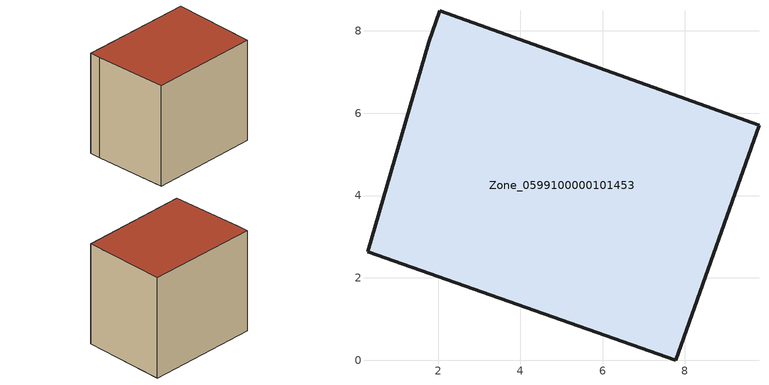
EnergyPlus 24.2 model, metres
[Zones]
Zone_0599100000101453
 floor ground (C_G): 0.28,2.63 1.77,7.73 2.04,8.49 9.8,5.71 7.78,0 z0.51
 wall outside (C_F): 9.8,5.71 2.04,8.49 1.77,7.73 0.28,2.63 7.78,0 9.8,5.71 z0.51:8.09
 roof outside (C_R): 1.77,7.73 0.28,2.63 7.78,0 9.8,5.71 2.04,8.49 z8.09
[BUILDING]
Pand.0599100000101453: North Axis=0; Terrain=City; Loads Convergence Tolerance Value=0.04; Temperature Convergence Tolerance Value=0.4; Solar Distribution=FullExterior; Maximum Number of Warmup Days=25; Minimum Number of Warmup Days=1
[Site:Location]
Rotterdam.The.Hague.AP_ZH_NLD Design_Conditions: Latitude=51.96; Longitude=4.45; Time Zone=1; Elevation=-4.5
[SITE:GROUNDTEMPERATURE:BUILDINGSURFACE]
18, 18, 18, 18, 18, 18, 18, 18, 18, 18, 18, 18
[MATERIAL] Thermal Absorptance=0.9; Solar Absorptance=0.7; Visible Absorptance=0.7
Name | Roughness | Thickness | Conductivity | Density | Specific Heat
G.TI.1965-1974 | MediumSmooth | 0.15 | 0.882353 | 540 | 1210
F.TI.1965-1974 | Rough | 0.3 | 0.697674 | 1920 | 840
R.TI.1965-1974 | MediumRough | 0.2 | 0.232558 | 1500 | 1000
[CONSTRUCTION]
C_G: G.TI.1965-1974
C_F: F.TI.1965-1974
C_R: R.TI.1965-1974
[ZONE]
Zone_0599100000101453: Type=1; Multiplier=1; Ceiling Height=Autocalculate; Volume=Autocalculate; Floor Area=autocalculate; Part of Total Floor Area=Yes
[ZONEINFILTRATION:DESIGNFLOWRATE]
Infil_Zone_0599100000101453: Zone or ZoneList or Space or SpaceList=Zone_0599100000101453; Schedule=AlwaysOn; Design Flow Rate Calculation Method=Flow/Area; Flow Rate per Floor Area=0.003; Constant Term Coefficient=1; Temperature Term Coefficient=0; Velocity Term Coefficient=0; Velocity Squared Term Coefficient=0
[HVACTEMPLATE:ZONE:IDEALLOADSAIRSYSTEM]
Zone_0599100000101453: Maximum Heating Supply Air Temperature=50; Minimum Cooling Supply Air Temperature=13; Maximum Heating Supply Air Humidity Ratio=0.0156; Minimum Cooling Supply Air Humidity Ratio=0.0077; Heating Limit=NoLimit; Cooling Limit=NoLimit; Dehumidification Control Type=ConstantSensibleHeatRatio; Cooling Sensible Heat Ratio=0.7; Dehumidification Setpoint=60; Humidification Control Type=None; Humidification Setpoint=30; Outdoor Air Method=None; Outdoor Air Flow Rate per Person=0.00944; Outdoor Air Flow Rate per Zone Floor Area=0; Outdoor Air Flow Rate per Zone=0; Demand Controlled Ventilation Type=None; Outdoor Air Economizer Type=NoEconomizer; Heat Recovery Type=None; Sensible Heat Recovery Effectiveness=0.7; Latent Heat Recovery Effectiveness=0.65
[ZONECONTROL:THERMOSTAT]
ThermostatControl_Zone_0599100000101453: Zone or ZoneList=Zone_0599100000101453; Control Type Schedule=DualSetpointControlType; Control 1=Thermostat_Zone_0599100000101453; Temperature Difference Between Cutout And Setpoint=0
[THERMOSTATSETPOINT:DUALSETPOINT]
Thermostat_Zone_0599100000101453: Heating Setpoint Temperature Schedule=HeatingSetpoint_Zone_0599100000101453; Cooling Setpoint Temperature Schedule=CoolingSetpoint_Zone_0599100000101453
[SCHEDULE:COMPACT]
HeatingSetpoint_Zone_0599100000101453: Through: 12/31, For: AllDays, Until: 24:00, 21
CoolingSetpoint_Zone_0599100000101453: Through: 12/31, For: AllDays, Until: 24:00, 24
DualSetpointControlType: Through: 12/31, For: AllDays, Until: 24:00, 4
AlwaysOn: Through: 12/31, For: AllDays, Until: 24:00, 1
